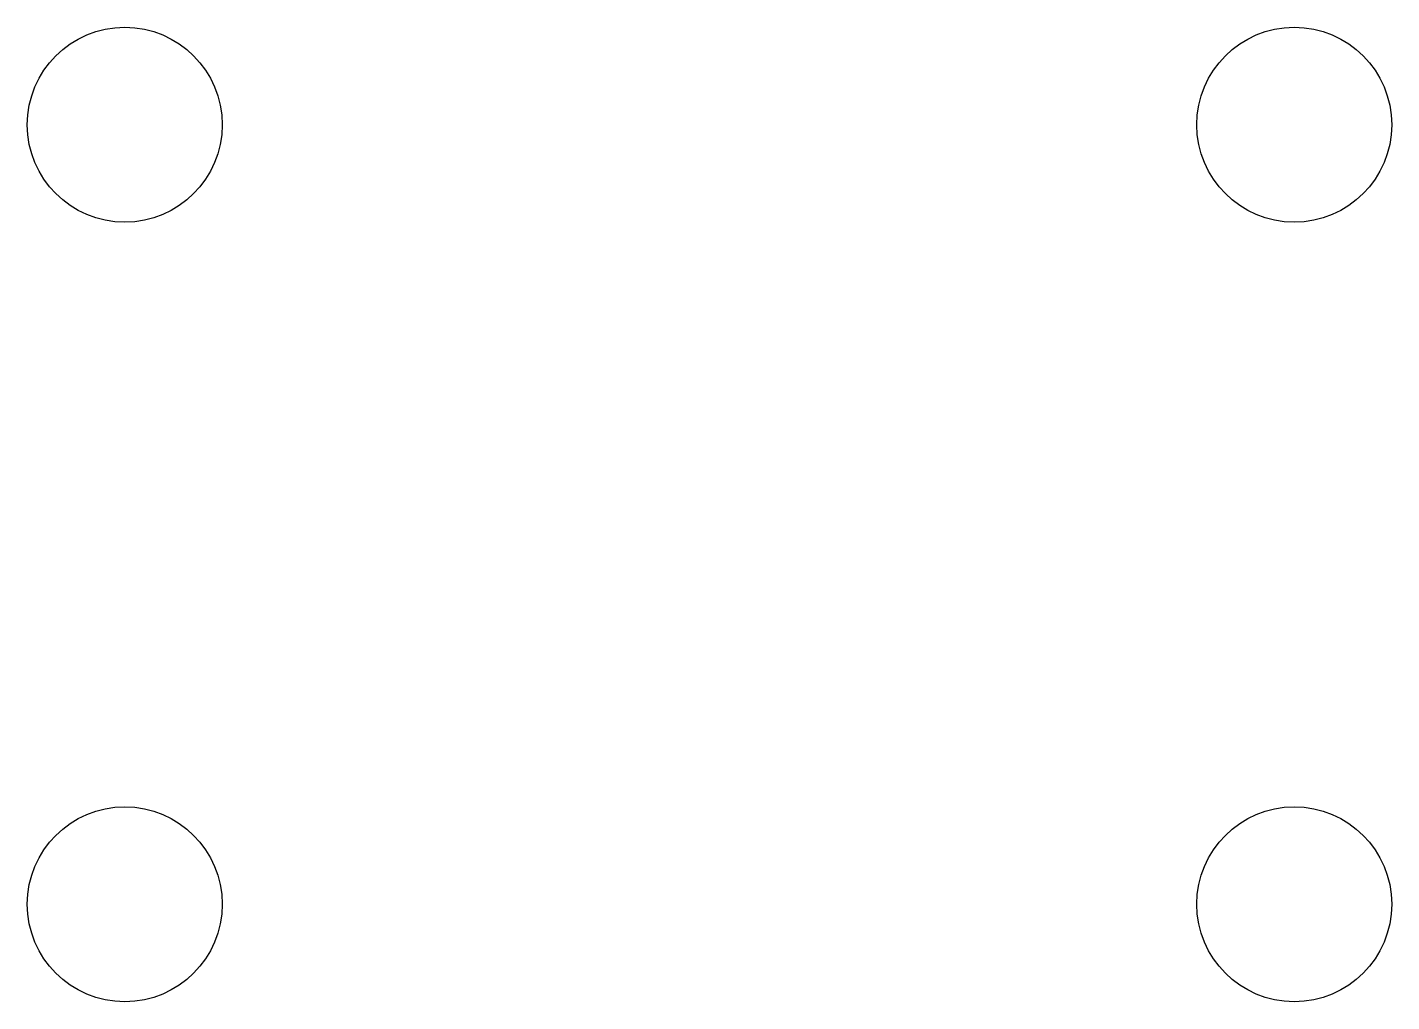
# Model space of a CAD drawing. Header units: millimetres. Extents: x -35 to 35, y -25 to 25.
import ezdxf

# ---------------------------------------------------------------- set-up
doc = ezdxf.new("R2010")
doc.units = ezdxf.units.MM

msp = doc.modelspace()

# ---------------------------------------------------------------- linework, layer by layer
for centre in [(-30, 20), (30, 20), (-30, -20), (30, -20)]:
    msp.add_circle(centre, 5)

doc.saveas('drawing.dxf')
